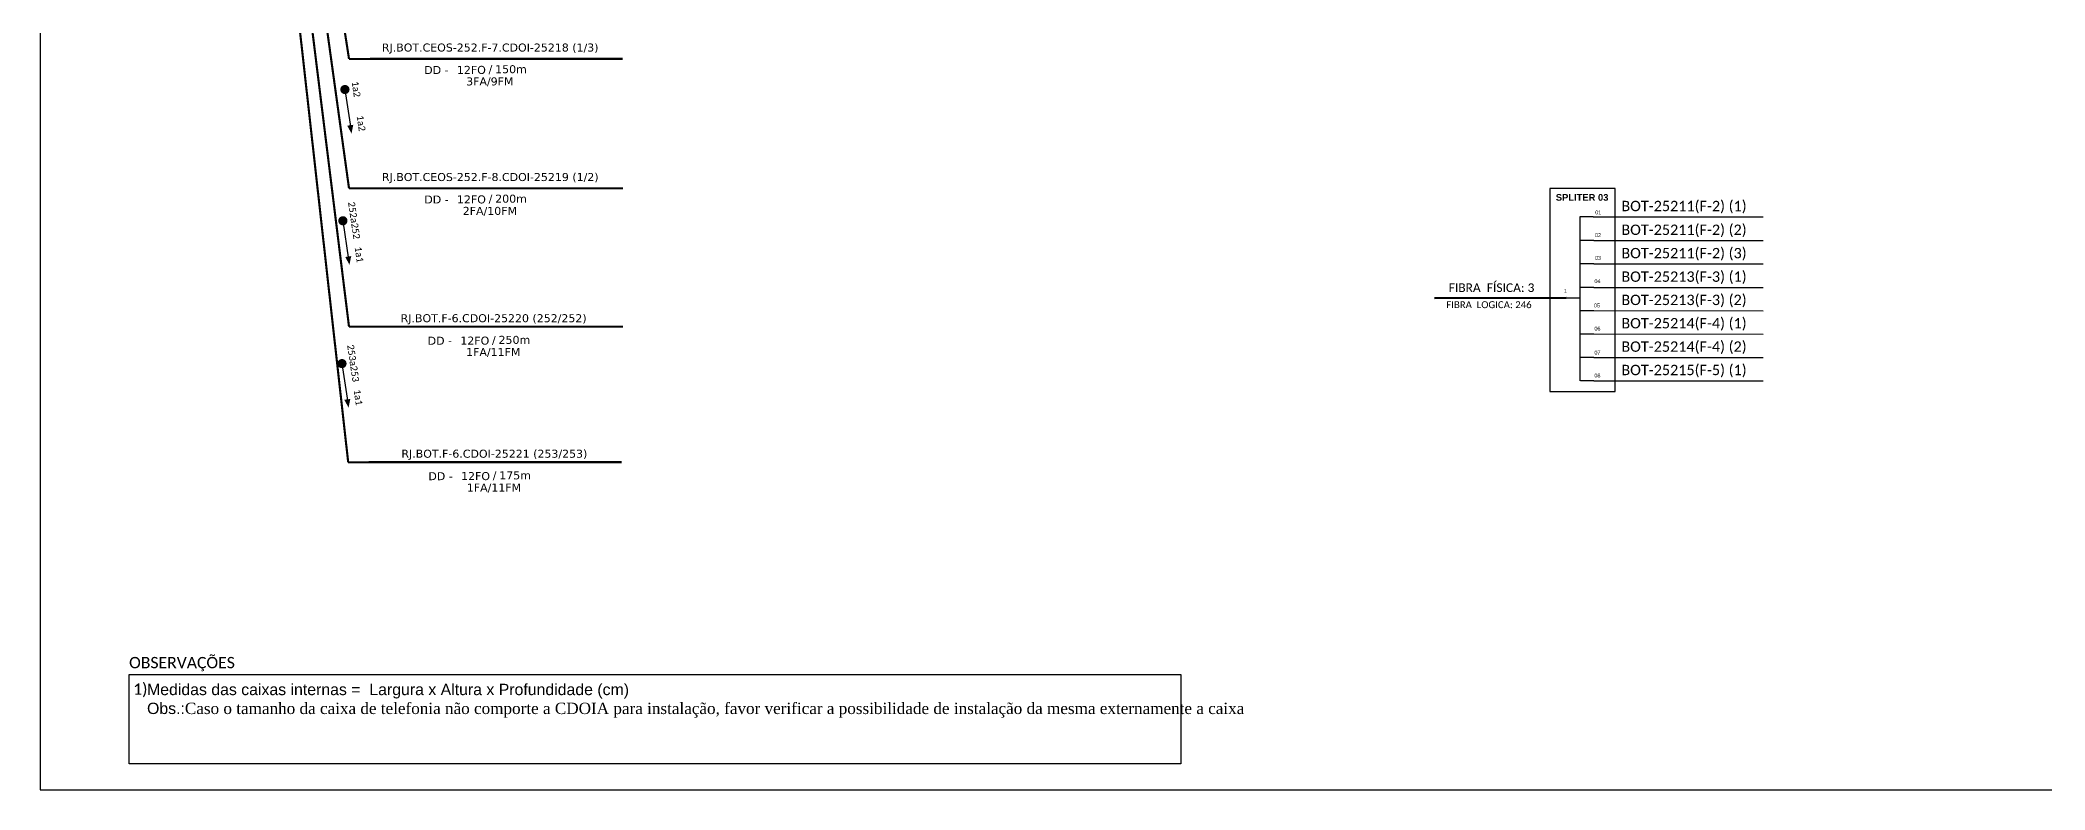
# Model space of a CAD drawing. Header units: metres. Extents: x -1286 to -445, y -500 to 94.
# Drawn here: x -1286 to -756, y -500 to -301 of the extents above; entities that cross this region are included whole.
import ezdxf
from ezdxf.enums import TextEntityAlignment as Align

# ---------------------------------------------------------------- set-up
doc = ezdxf.new("R2010")
doc.units = ezdxf.units.M
doc.layers.add('40.1-ETIQUETAS', color=1, linetype='Continuous', lineweight=20)
doc.layers.add('CAP a instalar', color=1, linetype='Continuous')
doc.layers.add('SETA', color=7, linetype='Continuous')
doc.styles.add('ARIAL', font='arial.ttf')
doc.styles.add('siredit', font='verdana.ttf')
doc.styles.add('WMF-Calibri0', font='calibri.ttf')
doc.linetypes.add('FENCELINE1', pattern='A,0.25,-0.1,[133,ltypeshp.shx,S=0.1,R=0,X=-0.1,Y=0],-0.1,1', length=1.45)

# ---------------------------------------------------------------- blocks, each defined once
blk = doc.blocks.new('ETIQUETA_RS5F')
at = {"layer": '40.1-ETIQUETAS', "color": 0, "style": 'siredit'}
blk.add_text('/', height=1.5, dxfattribs=at).set_placement((1.58, -1.95), align=Align.MIDDLE_RIGHT)
for tag, p in [('ETIQUETA_R_PRIMARIA', (1.21, 4.1)), ('ETIQUETA_R_SECUNDARIA', (1.21, 2.1)), ('F_ATIVAS/F_MORTAS', (1.14, -4.24))]:
    blk.add_attdef(tag, text='', height=1.5, dxfattribs=at).set_placement(p, align=Align.MIDDLE_CENTER)
for tag, p in [('TIPO_CABO', (-6.58, -2.12)), ('CAP_CABO', (0.4, -2.09))]:
    blk.add_attdef(tag, text='', height=1.5, dxfattribs=at).set_placement(p, align=Align.MIDDLE_RIGHT)
blk.add_attdef('METROS', text='', height=1.5, dxfattribs=at).set_placement((2.14, -1.95), align=Align.MIDDLE_LEFT)
for tag, p in [('FUSÃO_1', (0.85, -8.39)), ('FUSÃO_2', (0.85, -10.6)), ('FUSÃO_3', (0.85, -12.93)), ('FUSÃO_4', (0.85, -15.14)), ('FUSÃO_5', (0.85, -17.16))]:
    blk.add_attdef(tag, text='', height=1.5, dxfattribs=at).set_placement(p, align=Align.CENTER)

msp = doc.modelspace()

# ---------------------------------------------------------------- linework, layer by layer
at = {"color": 7, "linetype": 'Continuous'}
for p, q in [((-878.66, -348.11), (-878.66, -391.54)), ((-875.15, -348.11), (-878.66, -348.11)), ((-874.97, -354.4), (-878.49, -354.4)), ((-874.97, -360.59), (-878.49, -360.59)), ((-882.31, -369.54), (-878.68, -369.54)), ((-874.97, -366.81), (-878.49, -366.81)), ((-874.97, -372.97), (-878.49, -372.97)), ((-874.97, -379.14), (-878.49, -379.14)), ((-874.97, -385.33), (-878.49, -385.33)), ((-874.97, -391.51), (-878.49, -391.51))]:
    msp.add_line(p, q, dxfattribs=at)
at = {"color": 10, "linetype": 'Continuous'}
for p, q in [((-875.15, -348.11), (-830.2, -348.13)), ((-874.97, -354.4), (-830.2, -354.41)), ((-874.97, -360.58), (-830.2, -360.59)), ((-874.97, -366.8), (-830.2, -366.81)), ((-874.97, -372.96), (-830.2, -372.97)), ((-874.97, -379.13), (-830.2, -379.14)), ((-874.97, -385.32), (-830.2, -385.33)), ((-874.97, -391.51), (-830.2, -391.52))]:
    msp.add_line(p, q, dxfattribs=at)
at = {"color": 1, "linetype": 'Continuous', "lineweight": 60}
msp.add_line((-882.31, -369.54), (-917.1, -369.65), dxfattribs=at)
at = {"color": 0}
for p, q in [((-1262.5, -469.23), (-984.25, -469.23)), ((-1262.5, -492.93), (-1262.5, -469.23)), ((-984.25, -469.23), (-984.25, -492.93)), ((-984.25, -492.93), (-1262.5, -492.93))]:
    msp.add_line(p, q, dxfattribs=at)
msp.add_lwpolyline([(-1286.07, -499.81), (-445.07, -499.81), (-445.07, 94.19), (-1286.07, 94.19)], close=True)
at = {"color": 7, "const_width": 1.21}
for points in [[(-1205.5, -313.83, 1), (-1205.32, -315.03, 1)], [(-1206.04, -348.57, 1), (-1205.86, -349.77, 1)], [(-1206.28, -386.38, 1), (-1206.1, -387.57, 1)]]:
    msp.add_lwpolyline(points, format="xyb", close=True, dxfattribs=at)
at = {"color": 7}
msp.add_lwpolyline([(-886.63, -394.32), (-869.35, -394.32), (-869.35, -340.67), (-886.63, -340.67)], close=True, dxfattribs=at)
at = {"layer": 'CAP a instalar', "color": 7, "ltscale": 7, "const_width": 0.565}
for points in [[(-1204.33, -306.33), (-1247.84, -25.91)], [(-1204.33, -340.6), (-1247.84, -25.91)], [(-1247.84, -25.91), (-1204.33, -377.22)], [(-1204.55, -413.08), (-1247.84, -25.91)], [(-1204.33, -306.33), (-1131.89, -306.3)], [(-1204.33, -340.6), (-1131.88, -340.56)], [(-1204.33, -377.22), (-1131.88, -377.19)], [(-1204.6, -413.08), (-1132.18, -413.05)]]:
    msp.add_lwpolyline(points, dxfattribs=at)
at = {"layer": 'SETA', "color": 7}
for points in [[(-1205.41, -314.43), (-1203.89, -324.72)], [(-1205.95, -349.17), (-1204.43, -359.46)], [(-1206.19, -386.98), (-1204.67, -397.27)]]:
    msp.add_lwpolyline(points, dxfattribs=at)
for points in [[(-1203.2, -323.77), (-1203.67, -326.08), (-1204.8, -324.01)], [(-1203.74, -358.52), (-1204.21, -360.83), (-1205.33, -358.75)], [(-1203.98, -396.32), (-1204.45, -398.63), (-1205.58, -396.56)]]:
    msp.add_solid(points, dxfattribs=at)

# ---------------------------------------------------------------- block references
at = {"layer": 'CAP a instalar', "color": 7, "linetype": 'FENCELINE1', "ltscale": 7}
ref = msp.add_blockref('ETIQUETA_RS5F', (-1168.65, -306.29), dxfattribs=dict(at, xscale=1.411343981848631, yscale=1.411343981848631, zscale=1.411343981848631))
ref.add_attrib('ETIQUETA_R_SECUNDARIA', 'RJ.BOT.CEOS-252.F-7.CDOI-25218 (1/3)', dxfattribs={"layer": '40.1-ETIQUETAS', "color": 0, "height": 2.117, "style": 'siredit'}).set_placement((-1166.98, -303.32), align=Align.MIDDLE_CENTER)
ref.add_attrib('TIPO_CABO', 'DD -', dxfattribs={"layer": '40.1-ETIQUETAS', "color": 0, "height": 2.117, "style": 'siredit'}).set_placement((-1177.99, -309.27), align=Align.MIDDLE_RIGHT)
ref.add_attrib('CAP_CABO', '12FO', dxfattribs={"layer": '40.1-ETIQUETAS', "color": 0, "height": 2.117, "style": 'siredit'}).set_placement((-1168.13, -309.24), align=Align.MIDDLE_RIGHT)
ref.add_attrib('METROS', '150m', dxfattribs={"layer": '40.1-ETIQUETAS', "color": 0, "height": 2.117, "style": 'siredit'}).set_placement((-1165.67, -309.05), align=Align.MIDDLE_LEFT)
ref.add_attrib('F_ATIVAS/F_MORTAS', '3FA/9FM', dxfattribs={"layer": '40.1-ETIQUETAS', "color": 0, "height": 2.117, "style": 'siredit'}).set_placement((-1167.08, -312.28), align=Align.MIDDLE_CENTER)
ref = msp.add_blockref('ETIQUETA_RS5F', (-1168.63, -340.56), dxfattribs=dict(at, xscale=1.411343981848631, yscale=1.411343981848631, zscale=1.411343981848631))
ref.add_attrib('ETIQUETA_R_SECUNDARIA', 'RJ.BOT.CEOS-252.F-8.CDOI-25219 (1/2)', dxfattribs={"layer": '40.1-ETIQUETAS', "color": 0, "height": 2.117, "style": 'siredit'}).set_placement((-1166.96, -337.59), align=Align.MIDDLE_CENTER)
ref.add_attrib('TIPO_CABO', 'DD -', dxfattribs={"layer": '40.1-ETIQUETAS', "color": 0, "height": 2.117, "style": 'siredit'}).set_placement((-1177.97, -343.54), align=Align.MIDDLE_RIGHT)
ref.add_attrib('CAP_CABO', '12FO', dxfattribs={"layer": '40.1-ETIQUETAS', "color": 0, "height": 2.117, "style": 'siredit'}).set_placement((-1168.12, -343.51), align=Align.MIDDLE_RIGHT)
ref.add_attrib('METROS', '200m', dxfattribs={"layer": '40.1-ETIQUETAS', "color": 0, "height": 2.117, "style": 'siredit'}).set_placement((-1165.65, -343.32), align=Align.MIDDLE_LEFT)
ref.add_attrib('F_ATIVAS/F_MORTAS', '2FA/10FM', dxfattribs={"layer": '40.1-ETIQUETAS', "color": 0, "height": 2.117, "style": 'siredit'}).set_placement((-1167.06, -346.55), align=Align.MIDDLE_CENTER)
ref = msp.add_blockref('ETIQUETA_RS5F', (-1167.74, -377.93), dxfattribs=dict(at, xscale=1.411343981848631, yscale=1.411343981848631, zscale=1.411343981848631))
ref.add_attrib('ETIQUETA_R_SECUNDARIA', 'RJ.BOT.F-6.CDOI-25220 (252/252)', dxfattribs={"layer": '40.1-ETIQUETAS', "color": 0, "height": 2.117, "style": 'siredit'}).set_placement((-1166.07, -374.96), align=Align.MIDDLE_CENTER)
ref.add_attrib('TIPO_CABO', 'DD -', dxfattribs={"layer": '40.1-ETIQUETAS', "color": 0, "height": 2.117, "style": 'siredit'}).set_placement((-1177.08, -380.92), align=Align.MIDDLE_RIGHT)
ref.add_attrib('CAP_CABO', '12FO', dxfattribs={"layer": '40.1-ETIQUETAS', "color": 0, "height": 2.117, "style": 'siredit'}).set_placement((-1167.22, -380.89), align=Align.MIDDLE_RIGHT)
ref.add_attrib('METROS', '250m', dxfattribs={"layer": '40.1-ETIQUETAS', "color": 0, "height": 2.117, "style": 'siredit'}).set_placement((-1164.76, -380.69), align=Align.MIDDLE_LEFT)
ref.add_attrib('F_ATIVAS/F_MORTAS', '1FA/11FM', dxfattribs={"layer": '40.1-ETIQUETAS', "color": 0, "height": 2.117, "style": 'siredit'}).set_placement((-1166.17, -383.92), align=Align.MIDDLE_CENTER)
ref = msp.add_blockref('ETIQUETA_RS5F', (-1167.55, -413.79), dxfattribs=dict(at, xscale=1.411343981848631, yscale=1.411343981848631, zscale=1.411343981848631))
ref.add_attrib('ETIQUETA_R_SECUNDARIA', 'RJ.BOT.F-6.CDOI-25221 (253/253)', dxfattribs={"layer": '40.1-ETIQUETAS', "color": 0, "height": 2.117, "style": 'siredit'}).set_placement((-1165.88, -410.82), align=Align.MIDDLE_CENTER)
ref.add_attrib('TIPO_CABO', 'DD -', dxfattribs={"layer": '40.1-ETIQUETAS', "color": 0, "height": 2.117, "style": 'siredit'}).set_placement((-1176.89, -416.77), align=Align.MIDDLE_RIGHT)
ref.add_attrib('CAP_CABO', '12FO', dxfattribs={"layer": '40.1-ETIQUETAS', "color": 0, "height": 2.117, "style": 'siredit'}).set_placement((-1167.03, -416.74), align=Align.MIDDLE_RIGHT)
ref.add_attrib('METROS', '175m', dxfattribs={"layer": '40.1-ETIQUETAS', "color": 0, "height": 2.117, "style": 'siredit'}).set_placement((-1164.57, -416.55), align=Align.MIDDLE_LEFT)
ref.add_attrib('F_ATIVAS/F_MORTAS', '1FA/11FM', dxfattribs={"layer": '40.1-ETIQUETAS', "color": 0, "height": 2.117, "style": 'siredit'}).set_placement((-1165.98, -419.78), align=Align.MIDDLE_CENTER)

# ---------------------------------------------------------------- texts
at = {"style": 'WMF-Calibri0'}
msp.add_text('OBSERVAÇÕES', height=3, dxfattribs=at).set_placement((-1262.52, -467.61))
at = {"color": 7, "char_height": 1.815, "width": 30.6841, "attachment_point": 5, "rotation": 278.4077}
for s, insert in [('{\\fCalibri|b0|i0|c0|p34;\\C7;1a2}', (-1202.44, -314.34)), ('{\\fCalibri|b0|i0|c0|p34;\\C7;1a2}', (-1201.13, -323.37)), ('{\\fCalibri|b0|i0|c0|p34;\\C7;252a252}', (-1202.98, -349.08)), ('{\\fCalibri|b0|i0|c0|p34;\\C7;1a1}', (-1201.66, -358.12)), ('{\\fCalibri|b0|i0|c0|p34;\\C7;253a253}', (-1203.22, -386.88)), ('{\\fCalibri|b0|i0|c0|p34;\\C7;1a1}', (-1201.91, -395.92))]:
    msp.add_mtext(s, dxfattribs=dict(at, insert=insert))
at = {"attachment_point": 5}
for s, insert, char_height, width in [('{\\fArial|b1|i0|c0|p34;\\C10;SPLITER 03}', (-878.07, -343), 1.7753, 17.28), ('\\pt9;{\\fCalibri|b0|i0|c0|p34;\\C7;BOT-25211(F-2) (1)}', (-851.11, -345.56), 2.7432, 40.9104), ('\\C7;\\fArial|b0|i0|;\\H1.0273588255048;01 ', (-873.8, -346.97), 1.7753, 3.5602), ('\\pt9;{\\fCalibri|b0|i0|c0|p34;\\C7;BOT-25211(F-2) (2)}', (-851.11, -351.85), 2.7432, 40.9104), ('\\C7;\\fArial|b0|i0|;\\H1.0273588255048;02 ', (-873.86, -352.97), 1.7753, 3.7582), ('\\C7;\\fArial|b0|i0|;\\H1.0273588255048;03 ', (-873.86, -359.02), 1.7753, 3.456), ('\\pt9;{\\fCalibri|b0|i0|c0|p34;\\C7;BOT-25211(F-2) (3)}', (-851.11, -358.03), 2.7432, 40.9104), ('{\\fCalibri|b0|i0|c0|p34;\\C7;FIBRA  FÍSICA: 3}', (-902.03, -366.89), 2.2859, 34.56), ('\\C7;\\fArial|b0|i0|;\\H1.0273588255048;04 ', (-874.01, -365.16), 1.7753, 3.7582), ('\\pt9;{\\fCalibri|b0|i0|c0|p34;\\C1;BOT-25213(F-3) (1)}', (-851.11, -364.25), 2.7432, 40.9104), ('{\\fCalibri|b0|i0|c0|p34;\\C7;FIBRA  LOGICA: 246}', (-902.72, -371.39), 1.8289, 34.56), ('\\C7;\\fArial|b0|i0|;\\H1.0273588255048;1', (-882.48, -367.72), 1.7753, 1.7584), ('\\C7;\\fArial|b0|i0|;\\H1.0273588255048;05 ', (-874.14, -371.58), 1.7753, 4.6222), ('\\pt9;{\\fCalibri|b0|i0|c0|p34;\\C1;BOT-25213(F-3) (2)}', (-851.11, -370.41), 2.7432, 40.9104), ('\\pt9;{\\fCalibri|b0|i0|c0|p34;\\C7;BOT-25214(F-4) (1)}', (-851.11, -376.58), 2.7432, 40.9104), ('\\C7;\\fArial|b0|i0|;\\H1.0273588255048;06 ', (-874.01, -377.72), 1.7753, 3.7582), ('\\pt9;{\\fCalibri|b0|i0|c0|p34;\\C7;BOT-25214(F-4) (2)}', (-851.11, -382.77), 2.7432, 40.9104), ('\\C7;\\fArial|b0|i0|;\\H1.0273588255048;07 ', (-874.01, -384.08), 1.7753, 3.7582), ('\\pt9;{\\fCalibri|b0|i0|c0|p34;\\C7;BOT-25215(F-5) (1)}', (-851.11, -388.96), 2.7432, 40.9104), ('\\C7;\\fArial|b0|i0|;\\H1.0273588255048;08 ', (-874.01, -390.13), 1.7753, 3.7582)]:
    msp.add_mtext(s, dxfattribs=dict(at, insert=insert, char_height=char_height, width=width))
at = {"char_height": 3, "width": 277.1819, "attachment_point": 1}
for s, insert, style in [('1)', (-1261.44, -471.63), 'WMF-Calibri0'), ('Medidas das caixas internas =  Largura x Altura x Profundidade (cm)\\PObs.:{\\fTimes New Roman|b0|i0|c0|p16;Caso o tamanho da caixa de telefonia não comporte a CDOIA para instalação, favor verificar a possibilidade de instalação da mesma externamente a caixa}', (-1257.77, -471.72), 'ARIAL')]:
    msp.add_mtext(s, dxfattribs=dict(at, insert=insert, style=style))

doc.saveas('drawing.dxf')
